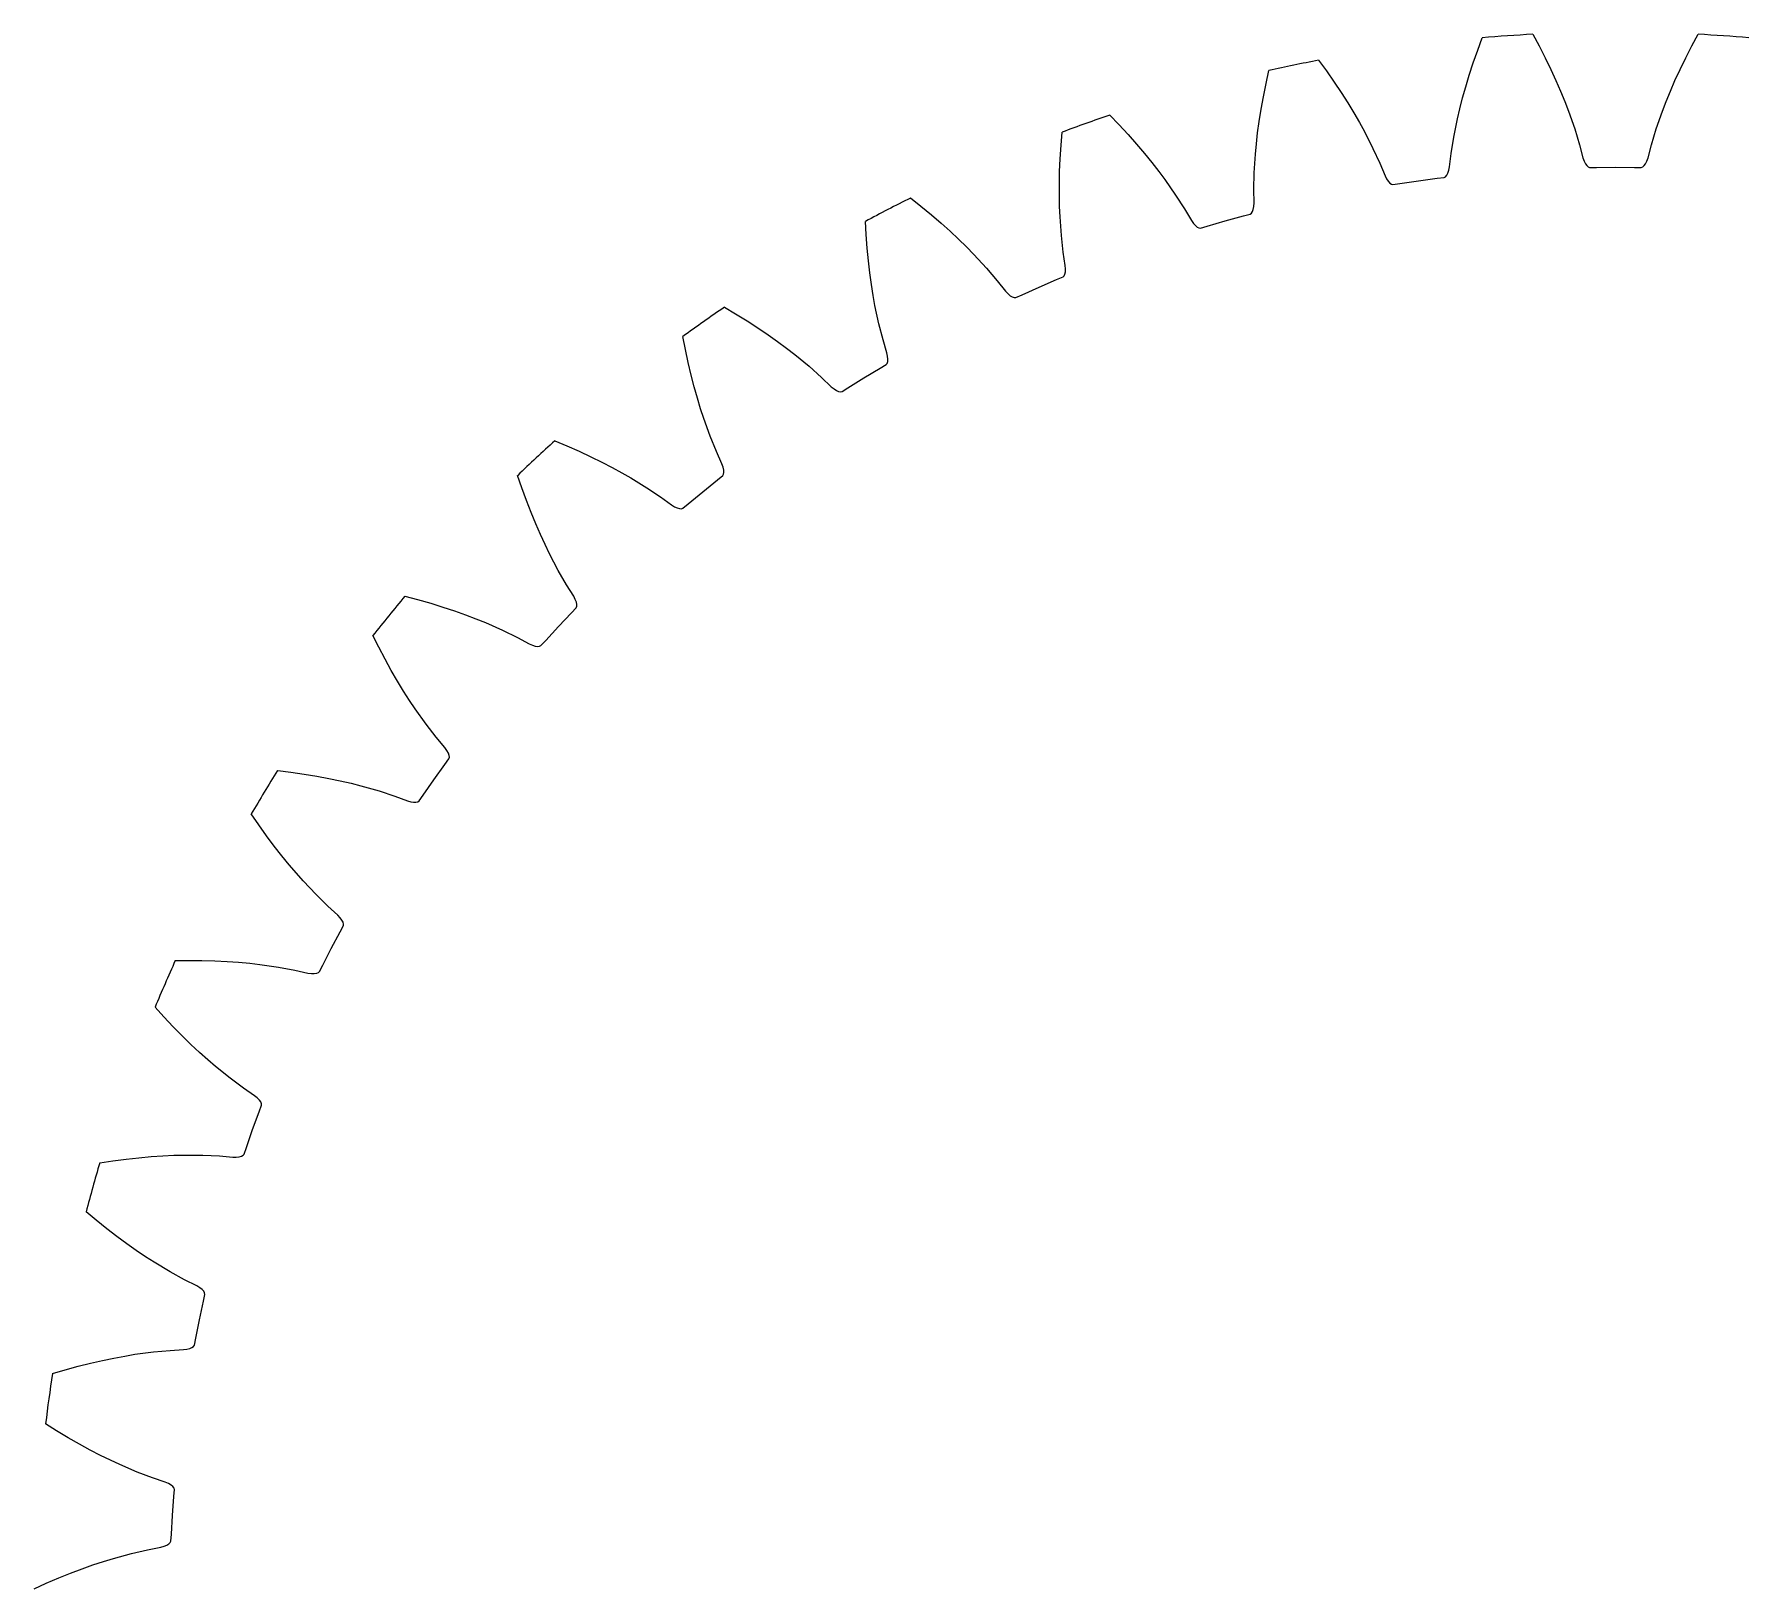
# Model space of a CAD drawing. Extents: x -24 to 24, y -24 to 24.
# Drawn here: x -24 to 2.02, y 0.39 to 23.97 of the extents above; entities that cross this region are included whole.
import ezdxf

# ---------------------------------------------------------------- set-up
doc = ezdxf.new("R2010")
doc.units = 0

msp = doc.modelspace()

# ---------------------------------------------------------------- linework, layer by layer
at = {"layer": 'layer0'}
for p, q in [((-1.253, 23.967), (-1.159, 23.792)), ((1.159, 23.792), (1.253, 23.967)), ((-2.159, 23.534), (-2.091, 23.728)), ((-2.091, 23.728), (-2.022, 23.915)), ((-1.159, 23.792), (-1.066, 23.608)), ((1.066, 23.608), (1.159, 23.792)), ((-4.505, 23.573), (-4.388, 23.413)), ((-2.219, 23.349), (-2.159, 23.534)), ((-1.066, 23.608), (-0.981, 23.434)), ((-0.981, 23.434), (-0.903, 23.265)), ((0.903, 23.265), (0.981, 23.434)), ((0.981, 23.434), (1.066, 23.608)), ((-5.343, 23.02), (-5.303, 23.223)), ((-5.303, 23.223), (-5.259, 23.417)), ((-4.388, 23.413), (-4.27, 23.243)), ((-4.27, 23.243), (-4.163, 23.082)), ((-2.32, 23.001), (-2.273, 23.171)), ((-2.273, 23.171), (-2.219, 23.349)), ((-0.903, 23.265), (-0.833, 23.103)), ((0.833, 23.103), (0.903, 23.265)), ((-5.378, 22.83), (-5.343, 23.02)), ((-4.163, 23.082), (-4.063, 22.925)), ((-4.063, 22.925), (-3.971, 22.774)), ((-2.362, 22.838), (-2.32, 23.001)), ((-0.833, 23.103), (-0.769, 22.947)), ((-0.769, 22.947), (-0.713, 22.801)), ((0.713, 22.801), (0.769, 22.947)), ((0.769, 22.947), (0.833, 23.103)), ((-7.673, 22.74), (-7.535, 22.597)), ((-5.431, 22.471), (-5.407, 22.646)), ((-5.407, 22.646), (-5.378, 22.83)), ((-3.971, 22.774), (-3.887, 22.628)), ((-2.455, 22.406), (-2.398, 22.686)), ((-2.398, 22.686), (-2.362, 22.838)), ((-0.713, 22.801), (-0.619, 22.531)), ((0.619, 22.531), (0.713, 22.801)), ((-8.415, 22.284), (-8.399, 22.482)), ((-7.535, 22.597), (-7.396, 22.445)), ((-7.396, 22.445), (-7.267, 22.3)), ((-5.45, 22.303), (-5.431, 22.471)), ((-3.887, 22.628), (-3.811, 22.492)), ((-3.811, 22.492), (-3.681, 22.237)), ((-2.494, 22.159), (-2.455, 22.406)), ((-0.619, 22.531), (-0.546, 22.292)), ((0.546, 22.292), (0.619, 22.531)), ((-8.428, 22.078), (-8.415, 22.284)), ((-7.267, 22.3), (-7.147, 22.158)), ((-7.147, 22.158), (-7.036, 22.022)), ((-5.483, 21.863), (-5.465, 22.148)), ((-5.465, 22.148), (-5.45, 22.303)), ((-3.681, 22.237), (-3.577, 22.01)), ((-2.519, 21.956), (-2.494, 22.159)), ((-0.546, 22.292), (-0.494, 22.095)), ((0.494, 22.095), (0.546, 22.292)), ((-8.44, 21.699), (-8.436, 21.885)), ((-8.436, 21.885), (-8.428, 22.078)), ((-7.036, 22.022), (-6.932, 21.888)), ((-6.932, 21.888), (-6.839, 21.763)), ((-5.488, 21.613), (-5.483, 21.863)), ((-3.577, 22.01), (-3.498, 21.821)), ((-2.56, 21.829), (-2.544, 21.861)), ((-2.544, 21.861), (-2.53, 21.904)), ((-2.53, 21.904), (-2.519, 21.956)), ((-0.494, 22.095), (-0.476, 22.044)), ((-0.476, 22.044), (-0.457, 22.004)), ((-0.457, 22.004), (-0.436, 21.975)), ((-0.436, 21.975), (-0.414, 21.956)), ((-0.414, 21.956), (-0.392, 21.947)), ((-0.392, 21.947), (-0.286, 21.948)), ((-0.286, 21.948), (0, 21.95)), ((0, 21.95), (0.286, 21.948)), ((0.286, 21.948), (0.392, 21.947)), ((0.392, 21.947), (0.414, 21.956)), ((0.414, 21.956), (0.436, 21.975)), ((0.436, 21.975), (0.457, 22.004)), ((0.457, 22.004), (0.476, 22.044)), ((0.476, 22.044), (0.494, 22.095)), ((-8.44, 21.522), (-8.44, 21.699)), ((-6.839, 21.763), (-6.675, 21.529)), ((-5.486, 21.408), (-5.488, 21.613)), ((-3.498, 21.821), (-3.473, 21.774)), ((-3.473, 21.774), (-3.448, 21.737)), ((-3.448, 21.737), (-3.424, 21.711)), ((-3.424, 21.711), (-3.4, 21.695)), ((-3.4, 21.695), (-3.377, 21.689)), ((-3.377, 21.689), (-3.272, 21.705)), ((-3.272, 21.705), (-2.989, 21.746)), ((-2.989, 21.746), (-2.705, 21.783)), ((-2.705, 21.783), (-2.6, 21.796)), ((-2.6, 21.796), (-2.579, 21.807)), ((-2.579, 21.807), (-2.56, 21.829)), ((-10.698, 21.484), (-10.542, 21.36)), ((-10.542, 21.36), (-10.383, 21.229)), ((-8.436, 21.354), (-8.44, 21.522)), ((-8.43, 21.198), (-8.436, 21.354)), ((-6.675, 21.529), (-6.54, 21.318)), ((-5.497, 21.311), (-5.489, 21.355)), ((-5.489, 21.355), (-5.486, 21.408)), ((-11.371, 20.931), (-11.382, 21.129)), ((-10.383, 21.229), (-10.236, 21.103)), ((-10.236, 21.103), (-10.097, 20.979)), ((-8.409, 20.913), (-8.43, 21.198)), ((-6.54, 21.318), (-6.437, 21.142)), ((-6.437, 21.142), (-6.406, 21.098)), ((-6.406, 21.098), (-6.376, 21.065)), ((-6.197, 21.057), (-5.922, 21.136)), ((-5.922, 21.136), (-5.646, 21.212)), ((-5.646, 21.212), (-5.544, 21.239)), ((-5.544, 21.239), (-5.525, 21.253)), ((-5.525, 21.253), (-5.509, 21.277)), ((-5.509, 21.277), (-5.497, 21.311)), ((-11.356, 20.725), (-11.371, 20.931)), ((-10.097, 20.979), (-9.969, 20.858)), ((-9.969, 20.858), (-9.848, 20.741)), ((-8.38, 20.664), (-8.409, 20.913)), ((-6.376, 21.065), (-6.348, 21.042)), ((-6.348, 21.042), (-6.322, 21.03)), ((-6.322, 21.03), (-6.299, 21.027)), ((-6.299, 21.027), (-6.197, 21.057)), ((-11.338, 20.532), (-11.356, 20.725)), ((-9.848, 20.741), (-9.738, 20.629)), ((-9.738, 20.629), (-9.544, 20.419)), ((-8.35, 20.462), (-8.38, 20.664)), ((-11.316, 20.347), (-11.338, 20.532)), ((-11.292, 20.173), (-11.316, 20.347)), ((-9.544, 20.419), (-9.382, 20.229)), ((-8.384, 20.286), (-8.367, 20.303)), ((-8.367, 20.303), (-8.355, 20.329)), ((-8.355, 20.329), (-8.348, 20.364)), ((-8.346, 20.409), (-8.35, 20.462)), ((-8.348, 20.364), (-8.346, 20.409)), ((-11.265, 20.006), (-11.292, 20.173)), ((-9.382, 20.229), (-9.255, 20.069)), ((-9.255, 20.069), (-9.219, 20.029)), ((-9.007, 20.017), (-8.745, 20.133)), ((-8.745, 20.133), (-8.482, 20.245)), ((-8.482, 20.245), (-8.384, 20.286)), ((-13.524, 19.827), (-13.353, 19.726)), ((-11.238, 19.853), (-11.265, 20.006)), ((-11.178, 19.573), (-11.238, 19.853)), ((-9.219, 20.029), (-9.185, 20)), ((-9.185, 20), (-9.154, 19.982)), ((-9.154, 19.982), (-9.127, 19.973)), ((-9.127, 19.973), (-9.103, 19.974)), ((-9.103, 19.974), (-9.007, 20.017)), ((-13.353, 19.726), (-13.177, 19.618)), ((-13.177, 19.618), (-13.014, 19.513)), ((-11.116, 19.331), (-11.178, 19.573)), ((-14.116, 19.187), (-14.153, 19.383)), ((-13.014, 19.513), (-12.86, 19.408)), ((-12.86, 19.408), (-12.716, 19.307)), ((-12.716, 19.307), (-12.58, 19.206)), ((-11.058, 19.135), (-11.116, 19.331)), ((-14.072, 18.986), (-14.116, 19.187)), ((-12.58, 19.206), (-12.457, 19.111)), ((-12.457, 19.111), (-12.236, 18.93)), ((-11.047, 19.082), (-11.058, 19.135)), ((-11.054, 18.974), (-11.045, 19.002)), ((-11.043, 19.038), (-11.047, 19.082)), ((-11.045, 19.002), (-11.043, 19.038)), ((-14.028, 18.797), (-14.072, 18.986)), ((-13.981, 18.617), (-14.028, 18.797)), ((-12.236, 18.93), (-12.05, 18.763)), ((-12.05, 18.763), (-11.902, 18.621)), ((-11.648, 18.604), (-11.405, 18.755)), ((-11.405, 18.755), (-11.159, 18.902)), ((-11.159, 18.902), (-11.068, 18.956)), ((-11.068, 18.956), (-11.054, 18.974)), ((-13.934, 18.447), (-13.981, 18.617)), ((-11.902, 18.621), (-11.86, 18.588)), ((-11.86, 18.588), (-11.823, 18.563)), ((-11.823, 18.563), (-11.79, 18.549)), ((-11.79, 18.549), (-11.762, 18.544)), ((-11.762, 18.544), (-11.738, 18.548)), ((-11.738, 18.548), (-11.648, 18.604)), ((-13.885, 18.286), (-13.934, 18.447)), ((-13.836, 18.137), (-13.885, 18.286)), ((-13.739, 17.868), (-13.836, 18.137)), ((-16.098, 17.801), (-15.914, 17.724)), ((-15.914, 17.724), (-15.726, 17.641)), ((-13.645, 17.637), (-13.739, 17.868)), ((-15.726, 17.641), (-15.55, 17.559)), ((-15.55, 17.559), (-15.383, 17.477)), ((-15.383, 17.477), (-15.226, 17.395)), ((-13.561, 17.451), (-13.645, 17.637)), ((-13.542, 17.4), (-13.561, 17.451)), ((-16.597, 17.087), (-16.661, 17.275)), ((-15.226, 17.395), (-15.078, 17.315)), ((-15.078, 17.315), (-14.943, 17.237)), ((-14.943, 17.237), (-14.699, 17.087)), ((-13.852, 17.027), (-13.629, 17.206)), ((-13.629, 17.206), (-13.546, 17.272)), ((-13.546, 17.272), (-13.535, 17.293)), ((-13.532, 17.357), (-13.542, 17.4)), ((-13.535, 17.293), (-13.53, 17.321)), ((-13.53, 17.321), (-13.532, 17.357)), ((-16.527, 16.893), (-16.597, 17.087)), ((-14.699, 17.087), (-14.492, 16.948)), ((-14.492, 16.948), (-14.327, 16.827)), ((-14.073, 16.845), (-13.852, 17.027)), ((-16.457, 16.712), (-16.527, 16.893)), ((-16.386, 16.54), (-16.457, 16.712)), ((-14.327, 16.827), (-14.281, 16.799)), ((-14.281, 16.799), (-14.241, 16.781)), ((-14.241, 16.781), (-14.206, 16.771)), ((-14.206, 16.771), (-14.177, 16.77)), ((-14.177, 16.77), (-14.155, 16.777)), ((-14.155, 16.777), (-14.073, 16.845)), ((-16.316, 16.378), (-16.386, 16.54)), ((-16.245, 16.225), (-16.316, 16.378)), ((-16.177, 16.084), (-16.245, 16.225)), ((-16.044, 15.831), (-16.177, 16.084)), ((-15.919, 15.615), (-16.044, 15.831)), ((-15.81, 15.442), (-15.919, 15.615)), ((-18.372, 15.443), (-18.179, 15.392)), ((-18.179, 15.392), (-17.981, 15.335)), ((-15.786, 15.394), (-15.81, 15.442)), ((-15.77, 15.353), (-15.786, 15.394)), ((-15.762, 15.317), (-15.77, 15.353)), ((-17.981, 15.335), (-17.796, 15.278)), ((-17.796, 15.278), (-17.619, 15.219)), ((-17.619, 15.219), (-17.453, 15.16)), ((-17.453, 15.16), (-17.295, 15.1)), ((-17.295, 15.1), (-17.151, 15.042)), ((-16.042, 14.982), (-15.845, 15.19)), ((-15.845, 15.19), (-15.772, 15.267)), ((-15.772, 15.267), (-15.763, 15.289)), ((-15.763, 15.289), (-15.762, 15.317)), ((-18.769, 14.668), (-18.858, 14.845)), ((-17.151, 15.042), (-16.889, 14.927)), ((-16.889, 14.927), (-16.665, 14.816)), ((-16.236, 14.772), (-16.042, 14.982)), ((-18.673, 14.485), (-18.769, 14.668)), ((-16.665, 14.816), (-16.485, 14.72)), ((-16.485, 14.72), (-16.436, 14.698)), ((-16.436, 14.698), (-16.393, 14.685)), ((-16.393, 14.685), (-16.357, 14.68)), ((-16.357, 14.68), (-16.329, 14.683)), ((-16.329, 14.683), (-16.307, 14.693)), ((-16.307, 14.693), (-16.236, 14.772)), ((-18.579, 14.315), (-18.673, 14.485)), ((-18.486, 14.154), (-18.579, 14.315)), ((-18.394, 14.004), (-18.486, 14.154)), ((-18.303, 13.861), (-18.394, 14.004)), ((-18.217, 13.732), (-18.303, 13.861)), ((-18.051, 13.499), (-18.217, 13.732)), ((-17.897, 13.302), (-18.051, 13.499)), ((-17.766, 13.145), (-17.897, 13.302)), ((-17.735, 13.101), (-17.766, 13.145)), ((-17.713, 13.062), (-17.735, 13.101)), ((-17.701, 13.028), (-17.713, 13.062)), ((-17.698, 13), (-17.701, 13.028)), ((-20.303, 12.797), (-20.106, 12.773)), ((-20.106, 12.773), (-19.902, 12.744)), ((-17.932, 12.658), (-17.766, 12.891)), ((-17.766, 12.891), (-17.704, 12.977)), ((-17.704, 12.977), (-17.698, 13)), ((-19.902, 12.744), (-19.71, 12.712)), ((-19.71, 12.712), (-19.528, 12.678)), ((-19.528, 12.678), (-19.355, 12.642)), ((-19.355, 12.642), (-19.19, 12.604)), ((-19.19, 12.604), (-19.039, 12.566)), ((-19.039, 12.566), (-18.764, 12.488)), ((-18.096, 12.423), (-17.932, 12.658)), ((-18.764, 12.488), (-18.527, 12.409)), ((-18.527, 12.409), (-18.335, 12.338)), ((-18.335, 12.338), (-18.284, 12.323)), ((-18.284, 12.323), (-18.24, 12.316)), ((-18.24, 12.316), (-18.204, 12.316)), ((-18.204, 12.316), (-18.176, 12.323)), ((-18.176, 12.323), (-18.156, 12.336)), ((-18.156, 12.336), (-18.096, 12.423)), ((-20.591, 11.975), (-20.703, 12.139)), ((-20.471, 11.807), (-20.591, 11.975)), ((-20.355, 11.652), (-20.471, 11.807)), ((-20.241, 11.505), (-20.355, 11.652)), ((-20.13, 11.369), (-20.241, 11.505)), ((-20.02, 11.24), (-20.13, 11.369)), ((-19.917, 11.123), (-20.02, 11.24)), ((-19.721, 10.915), (-19.917, 11.123)), ((-19.542, 10.741), (-19.721, 10.915)), ((-19.39, 10.603), (-19.542, 10.741)), ((-19.354, 10.564), (-19.39, 10.603)), ((-19.356, 10.352), (-19.306, 10.445)), ((-19.327, 10.529), (-19.354, 10.564)), ((-19.31, 10.497), (-19.327, 10.529)), ((-19.303, 10.469), (-19.31, 10.497)), ((-19.306, 10.445), (-19.303, 10.469)), ((-19.489, 10.098), (-19.356, 10.352)), ((-21.857, 9.914), (-21.658, 9.916)), ((-21.658, 9.916), (-21.452, 9.915)), ((-21.452, 9.915), (-21.258, 9.91)), ((-21.258, 9.91), (-21.072, 9.901)), ((-21.072, 9.901), (-20.896, 9.889)), ((-20.896, 9.889), (-20.728, 9.874)), ((-19.619, 9.844), (-19.489, 10.098)), ((-20.728, 9.874), (-20.573, 9.857)), ((-20.573, 9.857), (-20.29, 9.816)), ((-20.29, 9.816), (-20.044, 9.771)), ((-20.044, 9.771), (-19.845, 9.726)), ((-19.845, 9.726), (-19.792, 9.719)), ((-19.792, 9.719), (-19.747, 9.718)), ((-19.747, 9.718), (-19.711, 9.723)), ((-19.711, 9.723), (-19.685, 9.733)), ((-19.685, 9.733), (-19.667, 9.749)), ((-19.667, 9.749), (-19.619, 9.844)), ((-22.03, 9.06), (-22.164, 9.207)), ((-21.888, 8.91), (-22.03, 9.06)), ((-21.752, 8.772), (-21.888, 8.91)), ((-21.619, 8.642), (-21.752, 8.772)), ((-21.49, 8.522), (-21.619, 8.642)), ((-21.364, 8.409), (-21.49, 8.522)), ((-21.246, 8.308), (-21.364, 8.409)), ((-21.023, 8.128), (-21.246, 8.308)), ((-20.822, 7.98), (-21.023, 8.128)), ((-20.653, 7.864), (-20.822, 7.98)), ((-20.612, 7.831), (-20.653, 7.864)), ((-20.581, 7.799), (-20.612, 7.831)), ((-20.683, 7.351), (-20.585, 7.62)), ((-20.585, 7.62), (-20.549, 7.719)), ((-20.56, 7.769), (-20.581, 7.799)), ((-20.549, 7.743), (-20.56, 7.769)), ((-20.549, 7.719), (-20.549, 7.743)), ((-20.777, 7.08), (-20.683, 7.351)), ((-20.811, 6.98), (-20.777, 7.08)), ((-23.003, 6.845), (-22.807, 6.875)), ((-22.807, 6.875), (-22.602, 6.902)), ((-22.602, 6.902), (-22.409, 6.923)), ((-22.409, 6.923), (-22.224, 6.94)), ((-22.224, 6.94), (-22.048, 6.952)), ((-22.048, 6.952), (-21.88, 6.96)), ((-21.88, 6.96), (-21.724, 6.964)), ((-21.724, 6.964), (-21.438, 6.962)), ((-21.438, 6.962), (-21.188, 6.951)), ((-21.188, 6.951), (-20.984, 6.934)), ((-20.984, 6.934), (-20.931, 6.934)), ((-20.931, 6.934), (-20.886, 6.939)), ((-20.886, 6.939), (-20.852, 6.948)), ((-20.852, 6.948), (-20.827, 6.962)), ((-20.827, 6.962), (-20.811, 6.98)), ((-23.059, 5.976), (-23.211, 6.103)), ((-22.898, 5.847), (-23.059, 5.976)), ((-22.744, 5.728), (-22.898, 5.847)), ((-22.594, 5.618), (-22.744, 5.728)), ((-22.45, 5.516), (-22.594, 5.618)), ((-22.31, 5.422), (-22.45, 5.516)), ((-22.179, 5.337), (-22.31, 5.422)), ((-21.934, 5.19), (-22.179, 5.337)), ((-21.715, 5.07), (-21.934, 5.19)), ((-21.532, 4.979), (-21.715, 5.07)), ((-21.486, 4.951), (-21.532, 4.979)), ((-21.451, 4.924), (-21.486, 4.951)), ((-21.491, 4.466), (-21.431, 4.746)), ((-21.426, 4.898), (-21.451, 4.924)), ((-21.431, 4.746), (-21.408, 4.849)), ((-21.412, 4.873), (-21.426, 4.898)), ((-21.408, 4.849), (-21.412, 4.873)), ((-21.547, 4.185), (-21.491, 4.466)), ((-21.568, 4.081), (-21.547, 4.185)), ((-22.789, 3.885), (-22.623, 3.915)), ((-22.623, 3.915), (-22.47, 3.941)), ((-22.47, 3.941), (-22.186, 3.978)), ((-22.186, 3.978), (-21.937, 4.001)), ((-21.937, 4.001), (-21.733, 4.012)), ((-21.733, 4.012), (-21.68, 4.019)), ((-21.68, 4.019), (-21.637, 4.03)), ((-21.637, 4.03), (-21.604, 4.044)), ((-21.604, 4.044), (-21.581, 4.061)), ((-21.581, 4.061), (-21.568, 4.081)), ((-23.721, 3.649), (-23.53, 3.705)), ((-23.53, 3.705), (-23.331, 3.76)), ((-23.331, 3.76), (-23.143, 3.807)), ((-23.143, 3.807), (-22.962, 3.849)), ((-22.962, 3.849), (-22.789, 3.885)), ((-23.658, 2.78), (-23.826, 2.886)), ((-23.481, 2.674), (-23.658, 2.78)), ((-23.312, 2.578), (-23.481, 2.674)), ((-23.149, 2.489), (-23.312, 2.578)), ((-22.992, 2.408), (-23.149, 2.489)), ((-22.841, 2.333), (-22.992, 2.408)), ((-22.7, 2.268), (-22.841, 2.333)), ((-22.437, 2.155), (-22.7, 2.268)), ((-22.203, 2.066), (-22.437, 2.155)), ((-22.009, 2), (-22.203, 2.066)), ((-21.96, 1.979), (-22.009, 2)), ((-21.922, 1.957), (-21.96, 1.979)), ((-21.894, 1.934), (-21.922, 1.957)), ((-21.876, 1.912), (-21.894, 1.934)), ((-21.878, 1.783), (-21.869, 1.889)), ((-21.869, 1.889), (-21.876, 1.912)), ((-21.899, 1.498), (-21.878, 1.783)), ((-21.917, 1.212), (-21.899, 1.498)), ((-22.025, 1.029), (-21.984, 1.046)), ((-21.984, 1.046), (-21.953, 1.065)), ((-21.953, 1.065), (-21.933, 1.085)), ((-21.933, 1.085), (-21.923, 1.106)), ((-21.923, 1.106), (-21.917, 1.212)), ((-23.106, 0.745), (-22.946, 0.798)), ((-22.946, 0.798), (-22.797, 0.844)), ((-22.797, 0.844), (-22.521, 0.92)), ((-22.521, 0.92), (-22.278, 0.976)), ((-22.278, 0.976), (-22.077, 1.015)), ((-22.077, 1.015), (-22.025, 1.029)), ((-23.816, 0.467), (-23.626, 0.548)), ((-23.626, 0.548), (-23.446, 0.62)), ((-23.446, 0.62), (-23.272, 0.686)), ((-23.272, 0.686), (-23.106, 0.745)), ((-23.997, 0.385), (-23.816, 0.467))]:
    msp.add_line(p, q, dxfattribs=at)
for start, end in [(92.9937, 94.8324), (85.1676, 87.0063), (100.8198, 102.6585), (108.6459, 110.4845), (116.472, 118.3106), (124.2981, 126.1367), (132.1242, 133.9628), (139.9502, 141.7889), (147.7763, 149.615), (155.6024, 157.4411), (163.4285, 165.2671), (171.2546, 173.0932)]:
    msp.add_arc((0, 0), 24, start, end, dxfattribs=at)
at = {"layer": 'layer1'}
for p, q in [((-1.253, 23.967), (-1.159, 23.792)), ((1.159, 23.792), (1.253, 23.967)), ((-2.159, 23.534), (-2.091, 23.728)), ((-2.091, 23.728), (-2.022, 23.915)), ((-1.159, 23.792), (-1.066, 23.608)), ((1.066, 23.608), (1.159, 23.792)), ((-4.505, 23.573), (-4.388, 23.413)), ((-2.219, 23.349), (-2.159, 23.534)), ((-1.066, 23.608), (-0.981, 23.434)), ((-0.981, 23.434), (-0.903, 23.265)), ((0.903, 23.265), (0.981, 23.434)), ((0.981, 23.434), (1.066, 23.608)), ((-5.343, 23.02), (-5.303, 23.223)), ((-5.303, 23.223), (-5.259, 23.417)), ((-4.388, 23.413), (-4.27, 23.243)), ((-4.27, 23.243), (-4.163, 23.082)), ((-2.32, 23.001), (-2.273, 23.171)), ((-2.273, 23.171), (-2.219, 23.349)), ((-0.903, 23.265), (-0.833, 23.103)), ((0.833, 23.103), (0.903, 23.265)), ((-5.378, 22.83), (-5.343, 23.02)), ((-4.163, 23.082), (-4.063, 22.925)), ((-4.063, 22.925), (-3.971, 22.774)), ((-2.362, 22.838), (-2.32, 23.001)), ((-0.833, 23.103), (-0.769, 22.947)), ((-0.769, 22.947), (-0.713, 22.801)), ((0.713, 22.801), (0.769, 22.947)), ((0.769, 22.947), (0.833, 23.103)), ((-7.673, 22.74), (-7.535, 22.597)), ((-5.431, 22.471), (-5.407, 22.646)), ((-5.407, 22.646), (-5.378, 22.83)), ((-3.971, 22.774), (-3.887, 22.628)), ((-2.455, 22.406), (-2.398, 22.686)), ((-2.398, 22.686), (-2.362, 22.838)), ((-0.713, 22.801), (-0.619, 22.531)), ((0.619, 22.531), (0.713, 22.801)), ((-8.415, 22.284), (-8.399, 22.482)), ((-7.535, 22.597), (-7.396, 22.445)), ((-7.396, 22.445), (-7.267, 22.3)), ((-5.45, 22.303), (-5.431, 22.471)), ((-3.887, 22.628), (-3.811, 22.492)), ((-3.811, 22.492), (-3.681, 22.237)), ((-2.494, 22.159), (-2.455, 22.406)), ((-0.619, 22.531), (-0.546, 22.292)), ((0.546, 22.292), (0.619, 22.531)), ((-8.428, 22.078), (-8.415, 22.284)), ((-7.267, 22.3), (-7.147, 22.158)), ((-7.147, 22.158), (-7.036, 22.022)), ((-5.483, 21.863), (-5.465, 22.148)), ((-5.465, 22.148), (-5.45, 22.303)), ((-3.681, 22.237), (-3.577, 22.01)), ((-2.519, 21.956), (-2.494, 22.159)), ((-0.546, 22.292), (-0.494, 22.095)), ((0.494, 22.095), (0.546, 22.292)), ((-8.44, 21.699), (-8.436, 21.885)), ((-8.436, 21.885), (-8.428, 22.078)), ((-7.036, 22.022), (-6.932, 21.888)), ((-6.932, 21.888), (-6.839, 21.763)), ((-5.488, 21.613), (-5.483, 21.863)), ((-3.577, 22.01), (-3.498, 21.821)), ((-2.56, 21.829), (-2.544, 21.861)), ((-2.544, 21.861), (-2.53, 21.904)), ((-2.53, 21.904), (-2.519, 21.956)), ((-0.494, 22.095), (-0.476, 22.044)), ((-0.476, 22.044), (-0.457, 22.004)), ((-0.457, 22.004), (-0.436, 21.975)), ((-0.436, 21.975), (-0.414, 21.956)), ((-0.414, 21.956), (-0.392, 21.947)), ((-0.392, 21.947), (-0.286, 21.948)), ((-0.286, 21.948), (0, 21.95)), ((0, 21.95), (0.286, 21.948)), ((0.286, 21.948), (0.392, 21.947)), ((0.392, 21.947), (0.414, 21.956)), ((0.414, 21.956), (0.436, 21.975)), ((0.436, 21.975), (0.457, 22.004)), ((0.457, 22.004), (0.476, 22.044)), ((0.476, 22.044), (0.494, 22.095)), ((-8.44, 21.522), (-8.44, 21.699)), ((-6.839, 21.763), (-6.675, 21.529)), ((-5.486, 21.408), (-5.488, 21.613)), ((-3.498, 21.821), (-3.473, 21.774)), ((-3.473, 21.774), (-3.448, 21.737)), ((-3.448, 21.737), (-3.424, 21.711)), ((-3.424, 21.711), (-3.4, 21.695)), ((-3.4, 21.695), (-3.377, 21.689)), ((-3.377, 21.689), (-3.272, 21.705)), ((-3.272, 21.705), (-2.989, 21.746)), ((-2.989, 21.746), (-2.705, 21.783)), ((-2.705, 21.783), (-2.6, 21.796)), ((-2.6, 21.796), (-2.579, 21.807)), ((-2.579, 21.807), (-2.56, 21.829)), ((-10.698, 21.484), (-10.542, 21.36)), ((-10.542, 21.36), (-10.383, 21.229)), ((-8.436, 21.354), (-8.44, 21.522)), ((-8.43, 21.198), (-8.436, 21.354)), ((-6.675, 21.529), (-6.54, 21.318)), ((-5.497, 21.311), (-5.489, 21.355)), ((-5.489, 21.355), (-5.486, 21.408)), ((-11.371, 20.931), (-11.382, 21.129)), ((-10.383, 21.229), (-10.236, 21.103)), ((-10.236, 21.103), (-10.097, 20.979)), ((-8.409, 20.913), (-8.43, 21.198)), ((-6.54, 21.318), (-6.437, 21.142)), ((-6.437, 21.142), (-6.406, 21.098)), ((-6.406, 21.098), (-6.376, 21.065)), ((-6.197, 21.057), (-5.922, 21.136)), ((-5.922, 21.136), (-5.646, 21.212)), ((-5.646, 21.212), (-5.544, 21.239)), ((-5.544, 21.239), (-5.525, 21.253)), ((-5.525, 21.253), (-5.509, 21.277)), ((-5.509, 21.277), (-5.497, 21.311)), ((-11.356, 20.725), (-11.371, 20.931)), ((-10.097, 20.979), (-9.969, 20.858)), ((-9.969, 20.858), (-9.848, 20.741)), ((-8.38, 20.664), (-8.409, 20.913)), ((-6.376, 21.065), (-6.348, 21.042)), ((-6.348, 21.042), (-6.322, 21.03)), ((-6.322, 21.03), (-6.299, 21.027)), ((-6.299, 21.027), (-6.197, 21.057)), ((-11.338, 20.532), (-11.356, 20.725)), ((-9.848, 20.741), (-9.738, 20.629)), ((-9.738, 20.629), (-9.544, 20.419)), ((-8.35, 20.462), (-8.38, 20.664)), ((-11.316, 20.347), (-11.338, 20.532)), ((-11.292, 20.173), (-11.316, 20.347)), ((-9.544, 20.419), (-9.382, 20.229)), ((-8.384, 20.286), (-8.367, 20.303)), ((-8.367, 20.303), (-8.355, 20.329)), ((-8.355, 20.329), (-8.348, 20.364)), ((-8.346, 20.409), (-8.35, 20.462)), ((-8.348, 20.364), (-8.346, 20.409)), ((-11.265, 20.006), (-11.292, 20.173)), ((-9.382, 20.229), (-9.255, 20.069)), ((-9.255, 20.069), (-9.219, 20.029)), ((-9.007, 20.017), (-8.745, 20.133)), ((-8.745, 20.133), (-8.482, 20.245)), ((-8.482, 20.245), (-8.384, 20.286)), ((-13.524, 19.827), (-13.353, 19.726)), ((-11.238, 19.853), (-11.265, 20.006)), ((-11.178, 19.573), (-11.238, 19.853)), ((-9.219, 20.029), (-9.185, 20)), ((-9.185, 20), (-9.154, 19.982)), ((-9.154, 19.982), (-9.127, 19.973)), ((-9.127, 19.973), (-9.103, 19.974)), ((-9.103, 19.974), (-9.007, 20.017)), ((-13.353, 19.726), (-13.177, 19.618)), ((-13.177, 19.618), (-13.014, 19.513)), ((-11.116, 19.331), (-11.178, 19.573)), ((-14.116, 19.187), (-14.153, 19.383)), ((-13.014, 19.513), (-12.86, 19.408)), ((-12.86, 19.408), (-12.716, 19.307)), ((-12.716, 19.307), (-12.58, 19.206)), ((-11.058, 19.135), (-11.116, 19.331)), ((-14.072, 18.986), (-14.116, 19.187)), ((-12.58, 19.206), (-12.457, 19.111)), ((-12.457, 19.111), (-12.236, 18.93)), ((-11.047, 19.082), (-11.058, 19.135)), ((-11.054, 18.974), (-11.045, 19.002)), ((-11.043, 19.038), (-11.047, 19.082)), ((-11.045, 19.002), (-11.043, 19.038)), ((-14.028, 18.797), (-14.072, 18.986)), ((-13.981, 18.617), (-14.028, 18.797)), ((-12.236, 18.93), (-12.05, 18.763)), ((-12.05, 18.763), (-11.902, 18.621)), ((-11.648, 18.604), (-11.405, 18.755)), ((-11.405, 18.755), (-11.159, 18.902)), ((-11.159, 18.902), (-11.068, 18.956)), ((-11.068, 18.956), (-11.054, 18.974)), ((-13.934, 18.447), (-13.981, 18.617)), ((-11.902, 18.621), (-11.86, 18.588)), ((-11.86, 18.588), (-11.823, 18.563)), ((-11.823, 18.563), (-11.79, 18.549)), ((-11.79, 18.549), (-11.762, 18.544)), ((-11.762, 18.544), (-11.738, 18.548)), ((-11.738, 18.548), (-11.648, 18.604)), ((-13.885, 18.286), (-13.934, 18.447)), ((-13.836, 18.137), (-13.885, 18.286)), ((-13.739, 17.868), (-13.836, 18.137)), ((-16.098, 17.801), (-15.914, 17.724)), ((-15.914, 17.724), (-15.726, 17.641)), ((-13.645, 17.637), (-13.739, 17.868)), ((-15.726, 17.641), (-15.55, 17.559)), ((-15.55, 17.559), (-15.383, 17.477)), ((-15.383, 17.477), (-15.226, 17.395)), ((-13.561, 17.451), (-13.645, 17.637)), ((-13.542, 17.4), (-13.561, 17.451)), ((-16.597, 17.087), (-16.661, 17.275)), ((-15.226, 17.395), (-15.078, 17.315)), ((-15.078, 17.315), (-14.943, 17.237)), ((-14.943, 17.237), (-14.699, 17.087)), ((-13.852, 17.027), (-13.629, 17.206)), ((-13.629, 17.206), (-13.546, 17.272)), ((-13.546, 17.272), (-13.535, 17.293)), ((-13.532, 17.357), (-13.542, 17.4)), ((-13.535, 17.293), (-13.53, 17.321)), ((-13.53, 17.321), (-13.532, 17.357)), ((-16.527, 16.893), (-16.597, 17.087)), ((-14.699, 17.087), (-14.492, 16.948)), ((-14.492, 16.948), (-14.327, 16.827)), ((-14.073, 16.845), (-13.852, 17.027)), ((-16.457, 16.712), (-16.527, 16.893)), ((-16.386, 16.54), (-16.457, 16.712)), ((-14.327, 16.827), (-14.281, 16.799)), ((-14.281, 16.799), (-14.241, 16.781)), ((-14.241, 16.781), (-14.206, 16.771)), ((-14.206, 16.771), (-14.177, 16.77)), ((-14.177, 16.77), (-14.155, 16.777)), ((-14.155, 16.777), (-14.073, 16.845)), ((-16.316, 16.378), (-16.386, 16.54)), ((-16.245, 16.225), (-16.316, 16.378)), ((-16.177, 16.084), (-16.245, 16.225)), ((-16.044, 15.831), (-16.177, 16.084)), ((-15.919, 15.615), (-16.044, 15.831)), ((-15.81, 15.442), (-15.919, 15.615)), ((-18.372, 15.443), (-18.179, 15.392)), ((-18.179, 15.392), (-17.981, 15.335)), ((-15.786, 15.394), (-15.81, 15.442)), ((-15.77, 15.353), (-15.786, 15.394)), ((-15.762, 15.317), (-15.77, 15.353)), ((-17.981, 15.335), (-17.796, 15.278)), ((-17.796, 15.278), (-17.619, 15.219)), ((-17.619, 15.219), (-17.453, 15.16)), ((-17.453, 15.16), (-17.295, 15.1)), ((-17.295, 15.1), (-17.151, 15.042)), ((-16.042, 14.982), (-15.845, 15.19)), ((-15.845, 15.19), (-15.772, 15.267)), ((-15.772, 15.267), (-15.763, 15.289)), ((-15.763, 15.289), (-15.762, 15.317)), ((-18.769, 14.668), (-18.858, 14.845)), ((-17.151, 15.042), (-16.889, 14.927)), ((-16.889, 14.927), (-16.665, 14.816)), ((-16.236, 14.772), (-16.042, 14.982)), ((-18.673, 14.485), (-18.769, 14.668)), ((-16.665, 14.816), (-16.485, 14.72)), ((-16.485, 14.72), (-16.436, 14.698)), ((-16.436, 14.698), (-16.393, 14.685)), ((-16.393, 14.685), (-16.357, 14.68)), ((-16.357, 14.68), (-16.329, 14.683)), ((-16.329, 14.683), (-16.307, 14.693)), ((-16.307, 14.693), (-16.236, 14.772)), ((-18.579, 14.315), (-18.673, 14.485)), ((-18.486, 14.154), (-18.579, 14.315)), ((-18.394, 14.004), (-18.486, 14.154)), ((-18.303, 13.861), (-18.394, 14.004)), ((-18.217, 13.732), (-18.303, 13.861)), ((-18.051, 13.499), (-18.217, 13.732)), ((-17.897, 13.302), (-18.051, 13.499)), ((-17.766, 13.145), (-17.897, 13.302)), ((-17.735, 13.101), (-17.766, 13.145)), ((-17.713, 13.062), (-17.735, 13.101)), ((-17.701, 13.028), (-17.713, 13.062)), ((-17.698, 13), (-17.701, 13.028)), ((-20.303, 12.797), (-20.106, 12.773)), ((-20.106, 12.773), (-19.902, 12.744)), ((-17.932, 12.658), (-17.766, 12.891)), ((-17.766, 12.891), (-17.704, 12.977)), ((-17.704, 12.977), (-17.698, 13)), ((-19.902, 12.744), (-19.71, 12.712)), ((-19.71, 12.712), (-19.528, 12.678)), ((-19.528, 12.678), (-19.355, 12.642)), ((-19.355, 12.642), (-19.19, 12.604)), ((-19.19, 12.604), (-19.039, 12.566)), ((-19.039, 12.566), (-18.764, 12.488)), ((-18.096, 12.423), (-17.932, 12.658)), ((-18.764, 12.488), (-18.527, 12.409)), ((-18.527, 12.409), (-18.335, 12.338)), ((-18.335, 12.338), (-18.284, 12.323)), ((-18.284, 12.323), (-18.24, 12.316)), ((-18.24, 12.316), (-18.204, 12.316)), ((-18.204, 12.316), (-18.176, 12.323)), ((-18.176, 12.323), (-18.156, 12.336)), ((-18.156, 12.336), (-18.096, 12.423)), ((-20.591, 11.975), (-20.703, 12.139)), ((-20.471, 11.807), (-20.591, 11.975)), ((-20.355, 11.652), (-20.471, 11.807)), ((-20.241, 11.505), (-20.355, 11.652)), ((-20.13, 11.369), (-20.241, 11.505)), ((-20.02, 11.24), (-20.13, 11.369)), ((-19.917, 11.123), (-20.02, 11.24)), ((-19.721, 10.915), (-19.917, 11.123)), ((-19.542, 10.741), (-19.721, 10.915)), ((-19.39, 10.603), (-19.542, 10.741)), ((-19.354, 10.564), (-19.39, 10.603)), ((-19.356, 10.352), (-19.306, 10.445)), ((-19.327, 10.529), (-19.354, 10.564)), ((-19.31, 10.497), (-19.327, 10.529)), ((-19.303, 10.469), (-19.31, 10.497)), ((-19.306, 10.445), (-19.303, 10.469)), ((-19.489, 10.098), (-19.356, 10.352)), ((-21.857, 9.914), (-21.658, 9.916)), ((-21.658, 9.916), (-21.452, 9.915)), ((-21.452, 9.915), (-21.258, 9.91)), ((-21.258, 9.91), (-21.072, 9.901)), ((-21.072, 9.901), (-20.896, 9.889)), ((-20.896, 9.889), (-20.728, 9.874)), ((-19.619, 9.844), (-19.489, 10.098)), ((-20.728, 9.874), (-20.573, 9.857)), ((-20.573, 9.857), (-20.29, 9.816)), ((-20.29, 9.816), (-20.044, 9.771)), ((-20.044, 9.771), (-19.845, 9.726)), ((-19.845, 9.726), (-19.792, 9.719)), ((-19.792, 9.719), (-19.747, 9.718)), ((-19.747, 9.718), (-19.711, 9.723)), ((-19.711, 9.723), (-19.685, 9.733)), ((-19.685, 9.733), (-19.667, 9.749)), ((-19.667, 9.749), (-19.619, 9.844)), ((-22.03, 9.06), (-22.164, 9.207)), ((-21.888, 8.91), (-22.03, 9.06)), ((-21.752, 8.772), (-21.888, 8.91)), ((-21.619, 8.642), (-21.752, 8.772)), ((-21.49, 8.522), (-21.619, 8.642)), ((-21.364, 8.409), (-21.49, 8.522)), ((-21.246, 8.308), (-21.364, 8.409)), ((-21.023, 8.128), (-21.246, 8.308)), ((-20.822, 7.98), (-21.023, 8.128)), ((-20.653, 7.864), (-20.822, 7.98)), ((-20.612, 7.831), (-20.653, 7.864)), ((-20.581, 7.799), (-20.612, 7.831)), ((-20.683, 7.351), (-20.585, 7.62)), ((-20.585, 7.62), (-20.549, 7.719)), ((-20.56, 7.769), (-20.581, 7.799)), ((-20.549, 7.743), (-20.56, 7.769)), ((-20.549, 7.719), (-20.549, 7.743)), ((-20.777, 7.08), (-20.683, 7.351)), ((-20.811, 6.98), (-20.777, 7.08)), ((-23.003, 6.845), (-22.807, 6.875)), ((-22.807, 6.875), (-22.602, 6.902)), ((-22.602, 6.902), (-22.409, 6.923)), ((-22.409, 6.923), (-22.224, 6.94)), ((-22.224, 6.94), (-22.048, 6.952)), ((-22.048, 6.952), (-21.88, 6.96)), ((-21.88, 6.96), (-21.724, 6.964)), ((-21.724, 6.964), (-21.438, 6.962)), ((-21.438, 6.962), (-21.188, 6.951)), ((-21.188, 6.951), (-20.984, 6.934)), ((-20.984, 6.934), (-20.931, 6.934)), ((-20.931, 6.934), (-20.886, 6.939)), ((-20.886, 6.939), (-20.852, 6.948)), ((-20.852, 6.948), (-20.827, 6.962)), ((-20.827, 6.962), (-20.811, 6.98)), ((-23.059, 5.976), (-23.211, 6.103)), ((-22.898, 5.847), (-23.059, 5.976)), ((-22.744, 5.728), (-22.898, 5.847)), ((-22.594, 5.618), (-22.744, 5.728)), ((-22.45, 5.516), (-22.594, 5.618)), ((-22.31, 5.422), (-22.45, 5.516)), ((-22.179, 5.337), (-22.31, 5.422)), ((-21.934, 5.19), (-22.179, 5.337)), ((-21.715, 5.07), (-21.934, 5.19)), ((-21.532, 4.979), (-21.715, 5.07)), ((-21.486, 4.951), (-21.532, 4.979)), ((-21.451, 4.924), (-21.486, 4.951)), ((-21.491, 4.466), (-21.431, 4.746)), ((-21.426, 4.898), (-21.451, 4.924)), ((-21.431, 4.746), (-21.408, 4.849)), ((-21.412, 4.873), (-21.426, 4.898)), ((-21.408, 4.849), (-21.412, 4.873)), ((-21.547, 4.185), (-21.491, 4.466)), ((-21.568, 4.081), (-21.547, 4.185)), ((-22.789, 3.885), (-22.623, 3.915)), ((-22.623, 3.915), (-22.47, 3.941)), ((-22.47, 3.941), (-22.186, 3.978)), ((-22.186, 3.978), (-21.937, 4.001)), ((-21.937, 4.001), (-21.733, 4.012)), ((-21.733, 4.012), (-21.68, 4.019)), ((-21.68, 4.019), (-21.637, 4.03)), ((-21.637, 4.03), (-21.604, 4.044)), ((-21.604, 4.044), (-21.581, 4.061)), ((-21.581, 4.061), (-21.568, 4.081)), ((-23.721, 3.649), (-23.53, 3.705)), ((-23.53, 3.705), (-23.331, 3.76)), ((-23.331, 3.76), (-23.143, 3.807)), ((-23.143, 3.807), (-22.962, 3.849)), ((-22.962, 3.849), (-22.789, 3.885)), ((-23.658, 2.78), (-23.826, 2.886)), ((-23.481, 2.674), (-23.658, 2.78)), ((-23.312, 2.578), (-23.481, 2.674)), ((-23.149, 2.489), (-23.312, 2.578)), ((-22.992, 2.408), (-23.149, 2.489)), ((-22.841, 2.333), (-22.992, 2.408)), ((-22.7, 2.268), (-22.841, 2.333)), ((-22.437, 2.155), (-22.7, 2.268)), ((-22.203, 2.066), (-22.437, 2.155)), ((-22.009, 2), (-22.203, 2.066)), ((-21.96, 1.979), (-22.009, 2)), ((-21.922, 1.957), (-21.96, 1.979)), ((-21.894, 1.934), (-21.922, 1.957)), ((-21.876, 1.912), (-21.894, 1.934)), ((-21.878, 1.783), (-21.869, 1.889)), ((-21.869, 1.889), (-21.876, 1.912)), ((-21.899, 1.498), (-21.878, 1.783)), ((-21.917, 1.212), (-21.899, 1.498)), ((-22.025, 1.029), (-21.984, 1.046)), ((-21.984, 1.046), (-21.953, 1.065)), ((-21.953, 1.065), (-21.933, 1.085)), ((-21.933, 1.085), (-21.923, 1.106)), ((-21.923, 1.106), (-21.917, 1.212)), ((-23.106, 0.745), (-22.946, 0.798)), ((-22.946, 0.798), (-22.797, 0.844)), ((-22.797, 0.844), (-22.521, 0.92)), ((-22.521, 0.92), (-22.278, 0.976)), ((-22.278, 0.976), (-22.077, 1.015)), ((-22.077, 1.015), (-22.025, 1.029)), ((-23.816, 0.467), (-23.626, 0.548)), ((-23.626, 0.548), (-23.446, 0.62)), ((-23.446, 0.62), (-23.272, 0.686)), ((-23.272, 0.686), (-23.106, 0.745)), ((-23.997, 0.385), (-23.816, 0.467))]:
    msp.add_line(p, q, dxfattribs=at)
for start, end in [(92.9937, 94.8324), (85.1676, 87.0063), (100.8198, 102.6585), (108.6459, 110.4845), (116.472, 118.3106), (124.2981, 126.1367), (132.1242, 133.9628), (139.9502, 141.7889), (147.7763, 149.615), (155.6024, 157.4411), (163.4285, 165.2671), (171.2546, 173.0932)]:
    msp.add_arc((0, 0), 24, start, end, dxfattribs=at)

doc.saveas('drawing.dxf')
